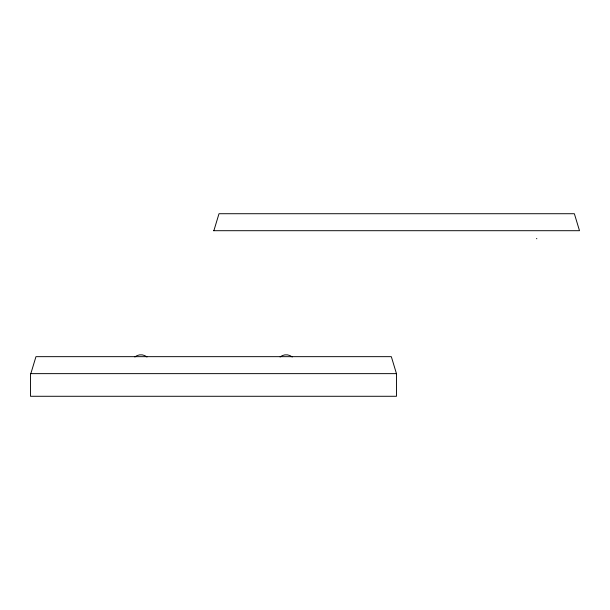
<?xml version="1.0" encoding="UTF-8"?>
<svg xmlns="http://www.w3.org/2000/svg" width="610" height="610" viewBox="0 0 610 610"><rect width="100%" height="100%" fill="white"/><g stroke="black" fill="none" stroke-linecap="round" stroke-linejoin="round"><path stroke-width="0.91" d="M30.828 373.64L35.959 356.659L391.33 356.659L396.462 373.64L396.462 396.279L30.5 396.279L30.5 373.64L396.462 373.64M213.866 230.702L218.998 213.721L574.368 213.721L579.5 230.702L213.538 230.702M536.404 238.594L536.884 238.746M134.848 356.987A9.432 9.432 0 0 1 146.972 356.987M280.097 356.987A9.432 9.432 0 0 1 292.228 356.987"/></g></svg>
